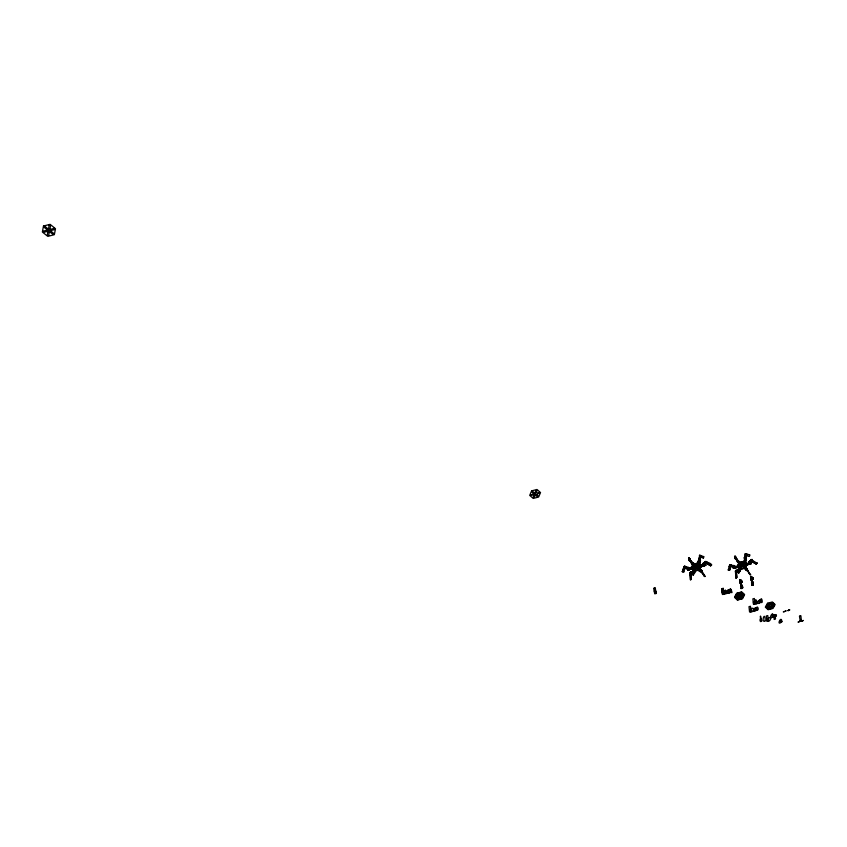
<?xml version="1.0" encoding="UTF-8"?>
<svg xmlns="http://www.w3.org/2000/svg" width="847" height="847" viewBox="0 0 847 847"><rect width="100%" height="100%" fill="white"/><g stroke="black" fill="none" stroke-linecap="round" stroke-linejoin="round"><path stroke-width="1.27" d="M751.416 563.202L749.966 561.148L751.363 563.689L746.08 565.235L745.911 563.848L745.667 564.441M801.262 620.152L800.055 620.629M691.946 572.773C692.094 571.185 693.153 579.263 694.212 572.265C691.417 576.362 693.746 567.522 695.747 570.402M736.032 557.273L734.794 556.299L734.762 558.311L735.778 559.518L735.799 557.506M735.62 558.099C734.116 555.685 736.414 559.264 735.63 557.337L734.963 556.543M735.778 559.518L735.207 556.352M736.022 559.327L735.016 558.12L735.037 556.119M732.295 566.05L733.29 568.199L732.454 565.743L733.83 565.415L736.011 566.802M731.31 564.864L729.733 569.872L728.208 569.967L729.765 570.105L731.342 565.097L730.252 564.801M744.333 557.421L744.661 560.513L744.291 557.57L744.968 556.363L746.228 558.512L745.794 559.327M702.968 563.911L703.148 563.181L704.789 563.234M746.249 553.927L745.339 553.663L745.445 555.304L749.394 556.426L749.701 554.87L745.752 553.769L745.805 558.226M746.006 557.802L746.069 553.589M739.124 571.916C737.451 568.898 738.828 570.433 738.033 571.714C737.388 568.729 739.315 573.281 738.849 571.873M788.038 610.623L788.949 610.179M748.621 562.779L748.6 562.175M698.097 564.314L698.161 564.229M799.388 621.74L800.288 621.105L798.213 622.09M705.752 565.277C702.957 558.851 706.832 567.638 705.413 564.928L704.397 565.193L703.55 563.435L704.693 563.16M705.72 565.034L703.158 565.881M801.781 620.904L802.448 620.671L801.908 621.084M700.046 559.878L700.046 555.24M700.448 555.59L699.59 555.346L700.225 555.526M689.924 572.858L690.612 572.127L691.099 579.253L690.326 579.814L689.924 572.911L690.845 572.604L690.485 575.589L690.061 572.932L690.845 572.604M690.241 572.657L690.75 572.17L690.21 573.853L692.433 573.483L692.677 572.011L693.492 573.694L692.666 571.926L690.347 572.318M690.263 573.853L690.845 572.149L691.374 579.295L690.612 579.856L690.189 572.583M692.655 573.048L692.37 571.916M748.61 562.069L750.442 561.529M699.506 558.491L700.067 560.185C697.97 567.183 698.288 552.975 700.353 560.238C698.436 565.002 699.495 561.053 698.828 559.189M739.569 579.697L740.871 584.059L740.151 579.676L740.31 581.074L740.426 580.555M741.167 583.985L739.759 579.539L740.903 584.081M740.214 579.57L742.004 580.767L742.364 582.26L739.95 579.592M740.373 582.365L740.702 583.954M741.496 586.706C741.496 580.417 741.326 590.253 741.601 584.811M784.544 611.545L783.284 611.894M688.907 569.459L693.195 568.676L687.933 570.116L690.241 569.269M788.324 610.549L788.896 610.073M687.891 570.126L686.589 567.935L688.495 567.606M686.599 568.041L688.05 567.151L689.352 568.326M783.962 611.703L784.523 611.28L783.793 611.693M683.72 567.077L683.91 567.649L684.376 566.315M746.535 564.398L746.345 563.933M751.967 580.491L750.527 576.511L753.015 577.654L753.078 579.221L751.247 577.94M751.342 579.295L752.623 583.382M744.989 556.648L745.339 553.663M745.265 556.691L745.678 553.8M752.327 580.788L751.691 580.629M752.464 583.594L752.432 581.158L752.284 581.773M736.35 571.312L735.63 570.973L735.62 572M699.558 555.357L699.199 559.983M699.484 558.406L699.696 555.674M699.887 559.475L700.162 555.59M702.968 563.806L704.662 563.139L705.445 565.161L704.429 565.425L703.55 563.435M751.649 560.111L750.453 560.703L751.151 560.015M701.803 572.593L700.067 569.29L701.877 572.085M689.426 569.851C686.673 567.659 695.578 565.457 695.069 567.945L692.338 568.665L692.137 567.681M688.918 569.068L694.964 567.162M692.772 562.768C699.103 565.32 690.506 567.913 691.83 563.149M695.726 570.476C691.745 579.56 698.426 563.604 692.793 572.921M700.162 561.349C697.97 571.1 696.234 556.828 699.103 562.302M699.251 568.739L698.521 569.745L696.816 568.072L697.642 567.448C710.03 574.838 693.026 570.412 699.378 568.962M702.904 564.409L702.534 565.457L703.889 564.705L704.037 565.976L700.31 566.982L699.971 565.976M704.101 565.552L703.857 566.061M691.967 562.853L688.971 557.919L688.685 560.047L689.702 561.254L689.956 559.221M689.702 561.254L690.03 558.872L689.363 558.067L689.691 559.825L689.257 558.829M688.685 560.047C689.839 554.584 688.558 561.445 691.554 561.91M725.911 593.345L724.534 593.969L724.069 590.761L725.159 590.253L725.995 593.588L725.466 590.285M723.92 593.832L723.677 594.414L723.264 588.379L721.76 588.771L722.438 594.298L723.677 594.414M729.225 590.338L729.203 592.964L729.034 589.988L727.467 590.317L726.419 592.667L727.192 591.079M731.48 592.106C730.082 594.022 728.484 590.518 729.839 589.565C731.173 585.912 733.333 598.416 730.548 589.332M735.863 571.302L736.371 570.402L736.996 577.506L735.916 578.014L735.397 571.1L736.022 570.338L736.721 577.463L735.916 578.014M734.72 567.268L740.723 565.415L740.807 566.198L738.086 566.908L737.906 565.934M736.234 558.713L737.546 562.186L738.584 561L740.723 563.139M702.925 564.282L702.375 565.14M733.798 568.348L738.965 566.876L734.963 568.093L734.635 567.289L736.149 566.897M738.912 570.116L739.77 570.306L738.955 571.672L738.457 571.111L741.04 566.315L741.951 566.474L740.892 568.856L739.876 568.506L740.892 568.856M705.72 562.207L705.985 561.699M741.432 568.559L738.616 572.943L741.369 568.464L739.95 568.284L741.22 568.401M745.381 556.49C746.641 556.235 746.948 563.742 743.274 562.63C743.073 564.06 748.017 560.555 745.519 559.285M741.04 588.633C739.675 578.173 744.82 593.26 742.163 585.478M743.698 567.913L744.852 566.95L747.319 569.269M742.343 587.934L742.448 588.125M753.407 585.002L751.808 585.161L751.543 582.556L751.924 585.393L753.407 585.002L752.972 582.037M751.225 608.654C756.89 605.88 749.51 617.632 751.564 608.284M751.035 611.629L749.563 612.01L748.992 606.653L750.463 606.261L750.696 611.968M755.397 603.752C754.751 593.588 758.838 606.029 755.789 603.9M754.899 603.922L754.349 598.469L752.867 598.861L753.428 604.271L754.561 604.218M756.922 610.031C755.948 603.244 760.077 609.745 757.229 610.232M759.695 600.004C753.343 603.562 762.078 605.531 760.077 600.121M760.818 602.281C760.437 593.387 763.92 603.922 761.209 602.471M760.384 616.277L760.691 616.341A32.186 22.657 -25.3 0 0 760.987 617.876L761.76 621.158L760.701 621.645M765.233 620.84C765.053 609.544 760.818 623.074 764.894 621.147M768.515 617.929C774.402 615.282 766.461 626.695 768.854 617.558M768.293 620.862L767.784 615.568L766.313 615.949L766.842 621.243L767.954 621.19M774.137 619.284C773.184 612.159 777.398 619.718 774.433 619.475M799.462 616.298L800.171 620.607M801.304 620.015L800.913 615.917M748.589 562.673L748.102 563.626L748.589 562.059M699.844 555.41L703.709 556.585L703.391 558.141L699.802 556.786L700.289 555.812L700.077 556.839L701.38 557.241L701.581 556.204L700.014 555.759M745.582 555.081C746.535 552.509 744.725 556.543 747.234 555.526L747.446 554.499L745.794 554.054M749.15 562.186C756.339 553.345 747.626 568.972 752.337 559.952M732.57 565.944L733.502 568.051L736.297 567.172M688.113 567.469L688.304 568.051L684.429 566.304L685.488 566.431M727.329 591.132L727.372 590.475M683.698 567.405L684.429 566.304L688.293 567.786L687.393 568.676L688.304 568.051M745.9 568.655L745.974 568.03L747.425 570.793M691.586 563.71C690.866 560.629 691.216 561.773 690.443 560.396M693.195 568.676L692.613 567.575L693.121 567.924M737.716 571.016L738.912 572.953M700.162 561.392C700.003 567.712 693.852 563.435 699.548 561.212M699.834 565.87L700.098 566.929M700.681 571.344L701.888 571.058L700.977 569.798M725.9 593.387C723.709 595.706 722.851 589.66 725.561 590.486M739.611 569.989L738.531 571.397L741.04 566.315M746.292 569.66C746.281 564.917 747.965 572.657 749.913 574.605C749.15 571.09 745.106 569.883 743.751 568.009M700.49 560.111L700.458 560.661L699.019 558.226M751.649 582.672L752.21 582.312L752.422 583.615M735.747 570.814L736.276 570.402L735.577 570.645M728.208 569.967L729.786 564.727M729.383 566.77L729.998 564.833L731.014 564.991L730.453 567.098L729.383 566.77L730.453 567.098M729.415 567.003L729.828 565.055M685.339 566.611L683.878 571.884L682.333 571.736L684.09 566.463M682.333 571.736L684.122 566.707M685.297 566.378L684.683 568.856L683.656 568.761L684.514 566.537M684.683 568.856L685.308 566.738L684.281 566.643L685.339 566.971M692.73 574.732L694.212 572.9L693.937 572.223M749.203 562.472L750.516 562.652M734.053 566.294C732.401 568.041 735.249 564.621 732.316 566.294M729.468 565.616L730.103 564.684M698.087 569.639L699.315 568.919L698.521 569.745M705 562.429L710.569 565.849C715.906 563.096 694.36 558.671 711.649 565.023M743.772 567.882L745.064 567.204M746.969 569.12L745.773 569.989M694.212 572.9L693.534 572.636L693.968 572.307M788.313 610.285L789.817 609.914L787.911 610.676M744.82 556.511L745.688 559.539L745.053 560.799L746.398 558.427M698.457 562.895L693.386 564.229L691.311 568.305L694.392 571.238L699.453 569.915L701.538 565.838L699.199 563.583M691.406 568.506L693.471 564.42L698.553 563.086L701.538 565.838M691.872 572.265C693.238 569.523 693.809 574.012 694.212 573.08M692.147 572.307L692.687 571.323L693.248 571.736M699.326 558.237L698.807 559.264L700.035 561.296M695.218 570.613L696.245 568.231L695.313 568.062L694.201 570.264L695.218 570.613L694.222 570.084M695.789 567.13L696.965 566.823L696.234 567.638L695.789 567.13L696.234 567.638M696.509 565.722L697.632 563.52L698.563 563.689L697.526 566.082L696.509 565.722L697.526 566.082M694.286 570.454L695.313 568.062M695.885 567.321L697.049 567.014M696.605 565.923L697.632 563.52M693.312 573.44L693.693 571.704M698.828 562.249L699.453 561.021M693.206 573.641L693.079 574.499M695.122 570.423L696.245 568.231M696.139 567.448L696.965 566.823M699.23 562.461L700.458 560.661M701.443 565.648L699.357 569.713L695.567 570.709M744.269 561.159L739.219 562.493L737.07 566.558L740.066 569.48L745.095 568.157L747.255 564.102L744.375 561.36L739.325 562.683L737.176 566.749M737.419 570.507L737.928 569.544L738.605 569.777M737.684 570.55L738.531 569.713M741.527 565.383L742.364 564.758L742.544 565.743L741.527 565.383L742.364 564.758M742.374 564.176L745.318 559.295L742.374 564.176L743.295 564.346C746.334 562.599 742.226 561.18 744.46 562.143M744.661 560.513L745.318 559.295M744.767 560.714C746.323 559.666 743.602 563.255 745.953 558.459L745.318 556.775M740.797 568.665L741.951 566.474M741.961 565.891L742.798 565.267M743.295 564.346L744.354 561.953M727.467 590.666L729.087 590.031M746.62 564.917L745 567.966L741.22 568.951M734.561 597.209L736.668 593.271L741.644 591.958L744.481 594.605L742.459 598.734L737.515 600.036L734.561 597.209L737.515 600.036M734.656 597.41L736.763 593.461L741.739 592.159L744.577 594.795M737.324 599.083L738.468 596.966L739.367 597.114L738.33 599.432L737.324 599.083L738.33 599.432M738.944 596.055L739.77 595.452L739.95 596.404L739.05 596.256L740.193 595.949M739.675 594.7L740.818 592.561L741.718 592.72L740.68 595.049L739.675 594.7L740.68 595.049M737.43 599.284L738.468 596.966M739.78 594.901L740.818 592.561M738.224 599.242L739.367 597.114M739.378 596.563L740.098 595.759M740.574 594.859L741.718 592.72M737.409 599.845L742.364 598.543L744.481 594.605M798.552 621.698L798.213 622.069M700.024 555.876L699.389 555.77M734.021 566.061L729.87 564.896M729.902 565.002L729.458 565.828M706.779 562.143L704.842 564.388L703.539 564.208L705.35 561.497L706.779 562.143L704.905 564.324M749.754 561.625L751.035 559.931M694.847 565.309L694.868 564.695M704.143 563.35L705.604 561.593M693.217 574.827L692.105 572.858M705.678 561.699L704.926 562.726M693.047 571.746L693.968 571.746M737.377 571.047L738.595 572.974M694.254 573.355L693.587 573.483M799.504 616.087L800.584 615.705M740.807 566.198L738.203 566.632M744.079 562.239L743.528 562.757L743.973 562.292M736.244 567.405L735.069 566.336M740.574 563.371L739.516 564.06L740.712 563.53M753.004 561.9C754.995 561.085 751.501 562.916 750.855 560.756L751.448 559.645M756.276 563.869L757.334 563.043L756.297 564.113L750.484 560.767L756.297 564.113M707.361 563.636C709.394 562.779 705.89 564.684 705.265 562.482L705.985 561.932M710.569 565.849L711.618 564.78M708.113 563.319L705.265 562.482M689.723 558.819L688.516 558.141L689.193 557.834M694.318 564.388L693.577 565.214L695.196 566.696C697.812 563.001 689.087 563.223 690.517 560.46M691.353 561.18L691.364 561.879M691.078 561.667L691.639 561.381M692.73 563.975L691.057 562.599L692.888 564.335M691.173 562.652L690.379 560.439M691.396 563.054L693.142 564.144L691.925 563.35M690.591 560.714L692.168 563.16L692.825 562.948M692.825 563.467L692.285 563.562L692.984 563.795M692.825 564.176L692.168 563.16M693.693 565.807L694.752 565.108M695.196 566.696L695.927 565.881M696.912 568.273L697.642 567.448M699.993 570.063L702.047 572.403L701.03 570.19M701.136 571.397L699.993 570.762L701.782 572.583M700.755 569.999L700.162 570.126M700.236 570.582L700.882 571.587L700.173 571.757M701.242 570.073L705.149 576.415L704.365 576.384L701.009 571.323M700.861 570.719L699.94 570.253L700.691 569.978M701.231 570.772L700.871 569.989L701.729 570.709M702.269 572.636L700.776 570.095M704.365 576.384L705.149 576.415M738.669 562.577L734.518 556.723L735.291 556.31M735.799 556.913L735.789 557.485M736.054 558.882L737.208 559.454M737.028 559.539C735.238 557.728 738.213 562.228 738.69 561.063M736.975 559.931L737.673 559.952L736.911 559.729M737.102 560.915L738.986 562.323M739.304 563.276L740.14 562.652L741.803 564.324L740.966 564.949L739.41 563.467L740.14 562.652M742.523 566.325L743.359 565.701L745.011 567.374L744.185 567.998L742.628 566.516L743.359 565.701M744.915 567.183L744.185 567.998M746.249 568.581L745.392 567.924M745.699 568.422L746.355 568.041L745.794 568.316M746.302 568.178L745.529 568.813L746.493 569.819M746.546 568.57C750.453 574.139 742.639 567.31 747.139 568.962M746.736 569.639L747.319 569.3L745.773 568.623M748.081 571.026L746.091 568.401M749.913 574.605L750.654 574.637M750.569 574.605L746.715 569.385M736.752 594.033L737.568 593.419L739.209 595.049L738.393 595.653L736.858 594.223L737.673 593.62L739.209 595.049M739.113 594.848L738.393 595.653M739.929 596.966L740.744 596.362L742.385 597.982L741.559 598.585L740.024 597.167L740.85 596.553L742.385 597.982M742.279 597.781L741.559 598.585M690.21 575.547L690.993 575.219M735.397 571.143L736.35 570.846L735.545 571.174L736.011 573.821M735.736 573.779L736.551 573.451M739.526 570.073L738.732 570.042M703.613 564.684L697.78 566.198C697.335 568.464 701.877 566.336 700.607 565.68M746.059 553.832L745.159 554.065M655.949 593.683L655.313 587.807L653.789 588.21L654.689 593.8L656.181 593.334M740.723 565.415L734.868 566.759L734.921 568.072M730.252 589.417L729.68 589.861M753.11 582.291L751.543 582.524M751.871 580.968L750.813 576.606L751.098 577.538M745.476 568.496L746.249 568.326M741.654 586.505C737.525 577.125 742.141 585.944 740.564 585.679M730.019 592.434L731.385 591.873M756.138 610.528C757.07 602.376 749.637 615.398 756.435 610.168M749.913 561.159L748.61 562.175M692.391 568.411L695.069 567.945M697.886 566.992L700.649 566.135M654.318 591.545L654.572 589.861A33.933 25.166 -20.5 0 0 654.456 588.432L654.403 588.051M691.808 561.72L692.719 563.35M749.457 564.123L745.932 565.044L745.561 564.24M751.194 563.774L751.13 563.181L750.114 563.446L749.203 561.709L750.114 563.446M775.577 614.678L774.507 614.964L774.656 616.5L775.714 616.224L775.577 614.678L775.672 616.192M773.036 617.188C772.051 612.148 781.294 615.674 773.036 617.156M801.728 621.158L803.337 620.417L802.458 620.883M687.573 569.83L688.727 569.544L687.87 567.554L686.853 567.818L687.955 569.872M703.582 563.678L704.566 563.17M697.78 566.198L703.709 564.885M688.855 569.046L690.538 569.163M687.679 569.576L688.727 569.544M704.143 565.256L702.534 565.457M704.175 565.489L702.692 565.976M699.95 566.685L705.477 565.521M749.224 561.942L750.23 561.677L751.151 563.424L748.42 564.229M743.698 565.436L746.429 564.727L743.698 565.436L743.518 564.462L749.849 563.34M749.839 563.297L743.518 564.462M748.081 563.393L749.764 563.319M734.667 567.532L736.318 567.405M749.87 563.52L748.25 563.721M750.548 576.468L751.225 576.405M750.59 576.871L751.31 576.68L751.554 577.665L751.014 576.754M739.622 579.973L740.342 579.782L740.585 580.767L740.045 579.856M753.015 577.654L753.078 579.221M751.892 582.312L751.045 579.369L752.432 581.158M752.411 581.275L751.204 579.602L752.189 582.122M751.278 580.364L751.501 579.517M740.31 583.477L740.532 582.63L741.316 585.669M741.284 583.53L740.723 583.731M721.76 588.771L723.264 588.379M752.962 582.175L751.045 579.369M741.983 585.288L741.432 585.15M752.528 583.191L752.21 582.312M730.156 589.216L730.612 589.914M722.756 594.266L722.406 592L723.402 591.746L723.751 594.001L722.66 594.065L723.751 594.001M727.891 590.56C729.415 588.601 727.351 595.632 727.986 590.761M723.507 591.937L722.406 592M740.85 588.284L742.004 588.273M740.945 588.443L742.099 588.474M726.398 593.08L727.213 592.858L726.366 592.858L726.599 593.535M728.134 592.625C733.915 591.439 720.617 594.827 729.151 592.974M735.376 596.606L738.055 595.907L738.245 596.86C736.456 599.115 734.73 595.685 735.567 597.558M740.903 595.155C749.542 592.836 734.773 597.114 743.761 595.409L743.581 594.446M735.471 596.807L738.15 596.097M735.461 597.368L738.245 596.86M740.987 595.917L743.761 595.409M753.661 604.07L754.645 603.816L754.433 601.783L753.449 602.037L753.819 604.419M737.938 570.137L735.852 570.55L736.477 570.634M736.128 570.592L737.853 570.126M736.022 572.138L738.033 571.714M655.832 591.142L655.165 589.957A33.033 24.309 -23 0 1 654.763 588.358L654.699 587.966M751.448 559.962L757.356 563.276M689.447 568.168L690.369 568.644M688.643 567.532L690.4 568.888M730.008 565.14L731.046 565.235L730.993 564.642M684.651 568.612L683.656 568.761M682.301 571.503L683.878 571.884M730.209 564.684L734.614 566.209M738.563 597.156L739.463 597.315M740.924 592.762L741.824 592.921M695.408 568.263L696.34 568.422M690.379 572.307L690.961 572.392M699.516 562.514L699.294 562.641M739.643 570.539L739.558 571.111M697.727 563.721L698.659 563.88M701.581 556.204L701.38 557.241M703.709 556.585L703.391 558.141M742.268 563.986L743.19 564.144M741.136 566.505L742.057 566.675M698.553 559.147L699.093 559.306M747.446 554.499L747.234 555.526M749.701 554.87L749.394 556.426M751.416 559.867L752.358 560.418M729.585 565.669L733.131 566.685M730.792 566.241L733.153 566.918M706.694 561.836L705.879 561.36M683.794 567.384L687.362 568.443M685.075 567.998L687.393 568.676M687.605 569.851L686.568 567.808M700.289 570.349L700.935 569.787L700.183 570.105L701.21 570.793M751.575 560.439L753.735 561.582M710.538 565.616L704.926 562.514M738.669 565.838L738.965 566.802L738.743 565.881M701.231 570.275L701.475 570.952M690.919 561.169L690.157 560.682M751.247 577.749L753.375 579.136M740.289 580.851L742.364 582.26M747.583 570.603L745.667 569.089M694.307 571.047L691.935 568.993M699.283 568.761L701.369 570.719M694.402 564.589L696.022 566.071M697.737 567.649L699.347 569.131M700.151 570.38L700.893 571.122M693.492 565.013L695.112 566.505M696.816 568.072L698.426 569.555M691.586 563.795L693.598 565.605M700.077 571.556L698.023 569.671M739.971 569.279L737.684 567.236M745.72 568.21L746.302 568.761M737.398 561.932L739.516 564.06M744.989 561.847L747.149 563.911M737.557 561.095L737.282 561.254M691.173 561.074L691.565 561.879M734.995 556.405L737.483 559.645M722.586 594.552L721.856 588.972M734.815 556.67L737.271 559.878M688.929 559.856L689.945 561.063M751.014 576.341L752.263 580.417M740.119 582.365L741.75 585.288M691.332 561.476L689.596 559.179M704.905 576.595L700.511 570.126M741.803 564.324L740.966 564.949M739.939 571.513L739.442 571.757M740.574 584.462L740.924 585.425M726.504 593.376L726.324 592.477M687.87 567.554L686.896 568.051L686.832 567.458M694.868 566.961L694.974 567.755M697.864 566.399L697.97 567.183M704.969 562.196L705.022 562.8M723.402 591.746L723.656 593.811M730.453 589.141L730.516 589.713M728.886 590.295L729.225 592.561M738.055 595.907L738.139 596.659M733.502 568.051C735.302 568.284 734.137 564.949 732.613 566.304L732.549 565.711M740.998 595.346L741.083 596.108M735.99 566.569L736.181 567.13M740.627 565.214L740.712 565.997M750.548 560.47L750.601 561.074M760.31 621.465L760.415 618.024A32.07 22.816 -23.3 0 0 760.394 616.425L760.384 616.33M736.075 570.804L736.276 573.398M735.842 573.483L736.191 578.067M748.589 561.942L748.632 562.652M784.851 611.047L784.851 611.047M800.796 620.957L800.796 620.957M803.507 620.237L803.507 620.237M804.311 620.025L804.311 620.025M773.353 616.351C767.149 621.91 773.057 608.834 773.353 616.351M781.855 621.73C775.661 627.278 781.622 614.191 781.845 621.772M43.493 226.011L42.35 232.025L47.781 236.366L54.346 234.704L55.521 228.711L50.1 224.339L43.493 226.011M47.908 231.93L47.284 235.17L48.671 235.477L49.295 232.247L47.908 231.93M48.311 229.865L48.173 230.564L49.56 230.871L49.073 229.675L48.311 229.865M49.2 225.228L48.575 228.489L49.962 228.796L50.598 225.546L49.2 225.228M785.878 610.772L785.645 611.259L785.878 610.772M791.405 609.311L791.405 609.311M531.588 490.889L529.693 495.379L533.218 498.449L538.628 497.041L540.534 492.562L537.019 489.471L531.588 490.889M533.917 495.474C532.064 497.909 534.616 498.385 534.955 495.664L533.917 495.474M534.711 493.61L534.489 494.129L535.516 494.33L535.336 493.452L534.711 493.61M536.045 490.477L535.283 492.276L536.31 492.467L537.072 490.667L536.045 490.477M767.477 603.265L765.328 607.151L768.102 609.734L772.993 608.442L775.143 604.567L772.39 601.963L767.477 603.265M767.297 604.462L766.397 606.103L768.473 605.552L767.297 604.462M768.61 607.055L767.71 608.697L766.535 607.595L768.61 607.055M771.003 602.715L770.092 604.356L768.928 603.265L771.003 602.715M769.012 607.119L768.314 609.035L769.987 607.288L769.012 607.119M771.395 602.789L770.495 604.43L771.469 604.589L772.379 602.958L771.395 602.789M770.378 607.352L769.478 608.993L771.543 608.442L770.378 607.352M772.782 603.011L771.871 604.663L773.946 604.112L772.782 603.011M774.084 605.605L773.173 607.246L772.009 606.156L774.084 605.605M44.891 226.318L43.991 227.208L46.934 229.558L47.824 228.679L44.891 226.318M50.936 231.167L50.047 232.057L52.969 234.397L53.859 233.518L50.936 231.167M532.382 491.334L532.022 491.98L533.441 493.208L534.277 492.531L532.382 491.334M536.786 494.733L535.95 495.41C537.369 497.665 539.423 496.014 536.786 494.733M746.885 569.777L747.202 570.507L746.885 569.777M768.091 603.604L767.668 604.197L768.832 605.287L769.732 604.631L768.091 603.604M770.135 604.747L768.928 605.637L769.034 606.748L770.347 606.96L771.553 606.081L771.448 604.97L770.135 604.747M771.649 606.431L770.749 607.087C771.839 609.088 773.904 607.564 771.649 606.431M750.093 611.513L749.553 610.041L750.633 609.755L750.802 611.322L750.093 611.513M756.18 610.136L755.196 610.391L754.984 608.379L755.969 608.114L756.18 610.136M768.578 606.717L766.164 606.791L768.494 605.891L768.578 606.717M774.042 605.277L771.977 605.817L771.903 605.002L773.967 604.451L774.042 605.277M772.602 614.371L771.913 614.774L772.062 616.33L773.131 616.044L772.602 614.371M761.389 619.273L760.31 619.559C759.844 621.984 762.311 621.327 761.389 619.273M767.922 619.009L766.842 619.295C766.366 621.719 768.832 621.073 767.922 619.009M781.114 619.76L780.426 620.173L780.563 621.719L781.633 621.433L781.114 619.76M655.673 591.428L654.562 591.725C654.202 594.266 656.764 593.588 655.673 591.428M751.988 577.146L751.935 578.215L751.988 577.146M740.998 580.259L740.945 581.328L740.998 580.259M759.854 600.354L758.87 600.608L759.081 602.641L760.066 602.386L759.854 600.354M533.091 494.034L530.72 495.273L533.271 494.913L533.091 494.034M539.126 492.467L536.956 493.028L537.146 493.907L539.306 493.346L539.126 492.467M46.797 230.246L43.239 231.146L43.737 232.332L47.294 231.443L46.797 230.246M54.134 228.394L50.576 229.293L51.074 230.49L54.632 229.59L54.134 228.394M749.891 563.753L749.733 563.107L749.807 563.731"/></g></svg>
